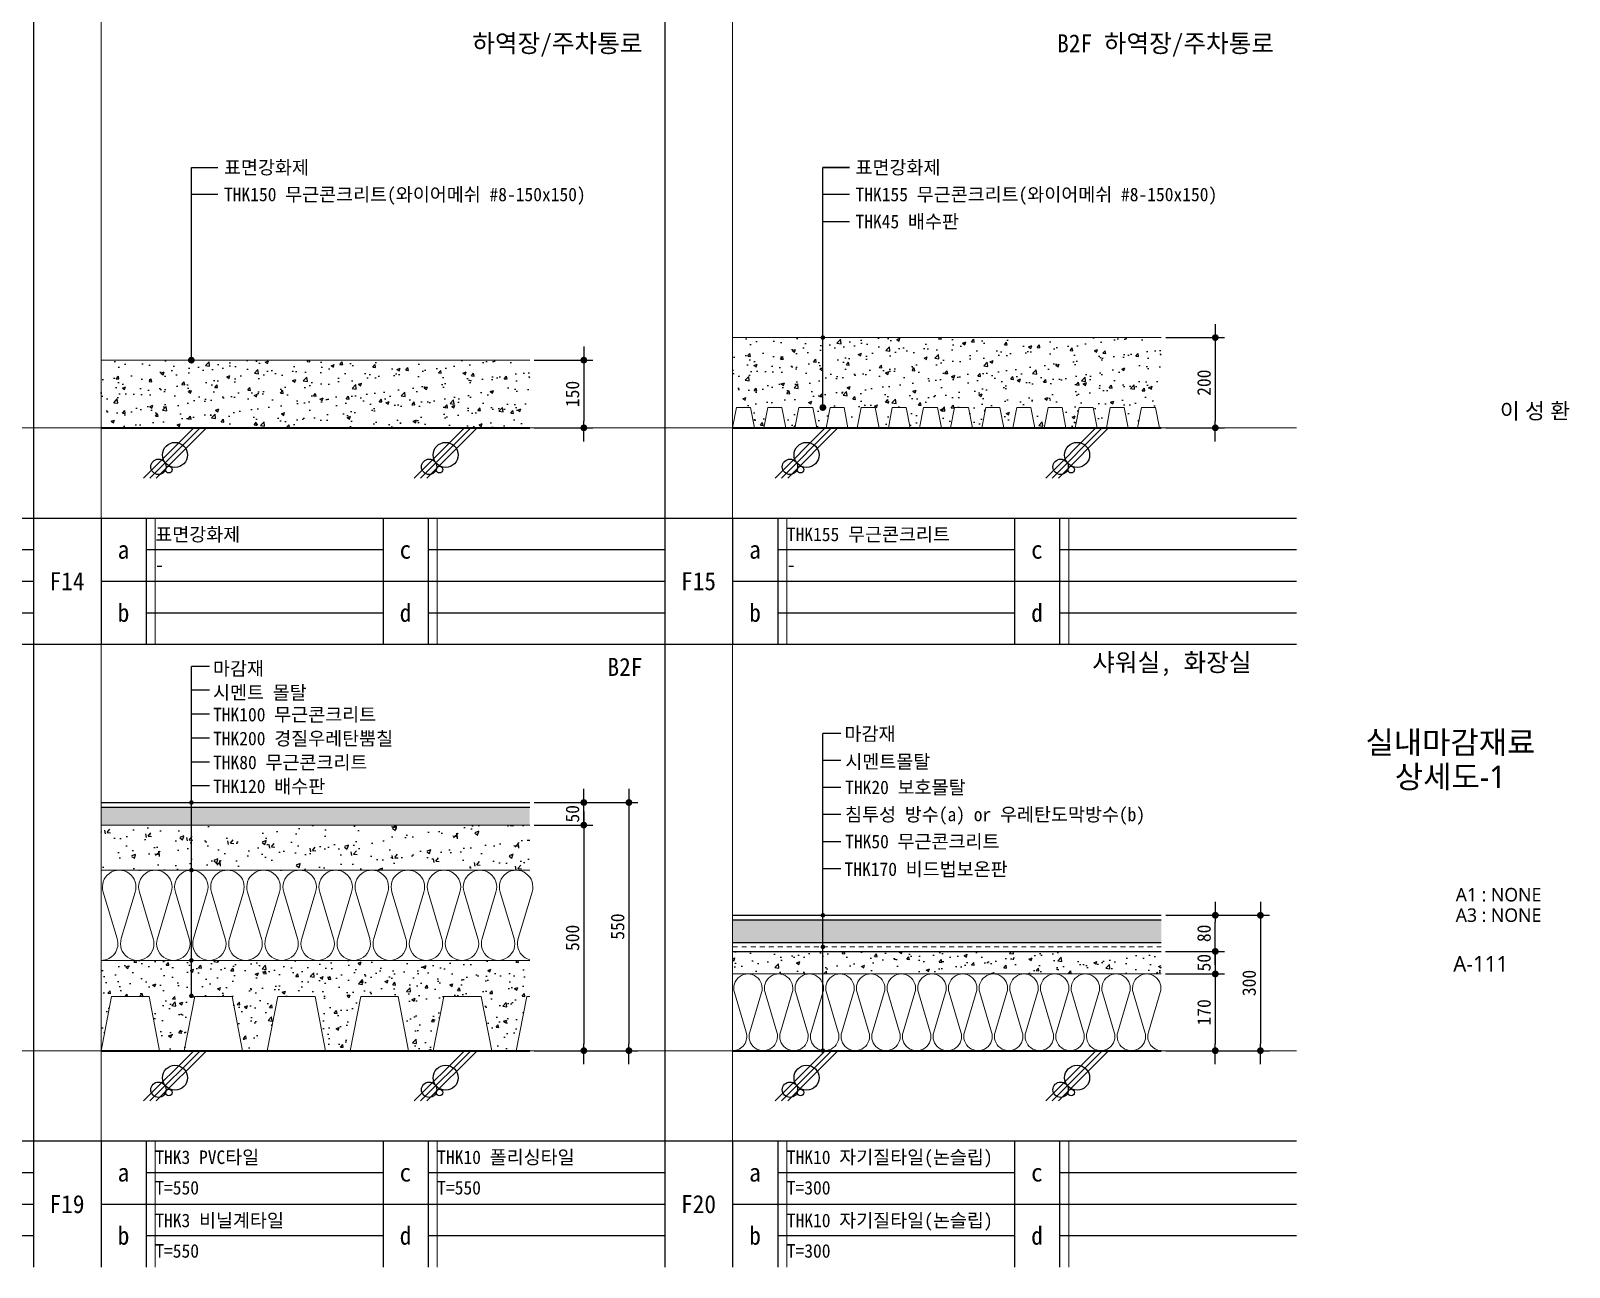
# Model space of a CAD drawing. Header units: millimetres. Extents: x 38 to 24868, y -11128 to 6117.
# Drawn here: x 4580 to 7990, y -11128 to -8387 of the extents above; entities that cross this region are included whole.
import ezdxf
from ezdxf.enums import TextEntityAlignment as Align

# ---------------------------------------------------------------- set-up
doc = ezdxf.new("R2010")
doc.units = ezdxf.units.MM
doc.linetypes.add('DASHED', pattern=[0.75, 0.5, -0.25])
doc.linetypes.add('HID', pattern=[2, 1.1, -0.9])
doc.layers.get('0').update_dxf_attribs({"linetype": 'CONTINUOUS'})
for name, color, linetype, lineweight in [('A-BORD-TEXT', 3, 'CONTINUOUS', 25), ('A-CONC-LIN1', 2, 'CONTINUOUS', 40), ('A-ELEV-LIN3', 8, 'CONTINUOUS', 18), ('A-MKXS-TEXT1', 3, 'CONTINUOUS', 25), ('A-XXXX-DRBD', 9, 'CONTINUOUS', 20), ('A-XXXX-FIN2', 6, 'CONTINUOUS', 20), ('A-XXXX-INSL2', 8, 'CONTINUOUS', 18), ('A-XXXX-TABL', 7, 'CONTINUOUS', 25), ('A-XXXX-TXT1', 3, 'CONTINUOUS', 25), ('A-XXXX-TXT2', 3, 'CONTINUOUS', 25), ('A-XXXX-WAT1', 9, 'HID', 20)]:
    doc.layers.add(name, color=color, linetype=linetype, lineweight=lineweight)
for name, color, linetype in [('A-DIMS', 7, 'CONTINUOUS'), ('A-MKXS-LEAD', 7, 'CONTINUOUS'), ('A-SECT-LIN1', 4, 'CONTINUOUS'), ('A-SECT-LIN2', 8, 'CONTINUOUS'), ('A-XXXX-FIN3', 4, 'CONTINUOUS'), ('A-XXXX-HATC', 8, 'CONTINUOUS')]:
    doc.layers.add(name, color=color, linetype=linetype)
doc.layers.add('A-XXXX-NPLT', color=144, linetype='CONTINUOUS', lineweight=15, plot=False)
doc.styles.add('HY울릉도L', font='')
doc.styles.add('돋움체', font='')
doc.styles.add('돋음', font='malgun.ttf')
doc.styles.add('맑은고딕', font='malgun.ttf')
doc.styles.get('HY울릉도L').set_extended_font_data('HYwulM')
doc.styles.get('돋움체').set_extended_font_data('DotumChe')
doc.dimstyles.new('CDIM', dxfattribs={"dimtxt": 3, "dimasz": 1.5, "dimexe": 2, "dimexo": 1, "dimgap": 1, "dimtad": 1, "dimdec": 0, "dimrnd": 0.5, "dimzin": 0, "dimdsep": 32, "dimlunit": 6, "dimtxsty": 'HY울릉도L', "dimblk1": '_CIDOT', "dimblk2": '_CIDOT', "dimsah": 1, "dimcen": 5.5, "dimclrd": 2, "dimclre": 2, "dimclrt": 7, "dimadec": 0, "dimazin": 0, "dimtfac": 1, "dimtdec": 0, "dimtix": 1, "dimtmove": 2, "dimatfit": 1, "dimldrblk": '_CIDOT', "dimfxl": 1, "dimtolj": 1, "dimtzin": 0, "dimlwd": -1, "dimarcsym": 0})
doc.dimstyles.new('DLEADER', dxfattribs={"dimscale": 50, "dimtxt": 3, "dimasz": 3, "dimexe": 1, "dimexo": 8, "dimgap": 1, "dimtad": 1, "dimdec": 0, "dimrnd": 0.25, "dimdsep": 32, "dimtxsty": '돋음', "dimblk": 'DOT', "dimcen": 5, "dimclrd": 4, "dimclre": 4, "dimclrt": 3, "dimadec": 0, "dimazin": 0, "dimtfac": 1, "dimtdec": 0, "dimtix": 1, "dimtmove": 2, "dimatfit": 1, "dimldrblk": 'DOT', "dimfxl": 1, "dimarcsym": 0})

# ---------------------------------------------------------------- blocks, each defined once
blk = doc.blocks.new('table')
at = {"layer": 'A-XXXX-NPLT'}
for p, q in [((2513.2, -2175.2), (2513.2, -2035.2)), ((2825.7, -2175.2), (2825.7, -2035.2)), ((3213.2, -2175.2), (3213.2, -2035.2)), ((3525.7, -2175.2), (3525.7, -2035.2)), ((2513.2, -2865.5), (2513.2, -2725.5)), ((2825.7, -2865.5), (2825.7, -2725.5)), ((3213.2, -2865.5), (3213.2, -2725.5)), ((3525.7, -2865.5), (3525.7, -2725.5))]:
    blk.add_line(p, q, dxfattribs=at)
at = {"layer": 'A-XXXX-TABL'}
for p, q in [((2378.2, -104.5), (2378.2, -2865.5)), ((3078.2, -104.5), (3078.2, -2865.5)), ((104.5, -2035.2), (3778.2, -2035.2)), ((2453.2, -2035.2), (2453.2, -2175.2)), ((2503.2, -2035.2), (2503.2, -2175.2)), ((2765.7, -2035.2), (2765.7, -2175.2)), ((2815.7, -2035.2), (2815.7, -2175.2)), ((3153.2, -2035.2), (3153.2, -2175.2)), ((3203.2, -2035.2), (3203.2, -2175.2)), ((3465.7, -2035.2), (3465.7, -2175.2)), ((3515.7, -2035.2), (3515.7, -2175.2)), ((2115.7, -2070.2), (2378.2, -2070.2)), ((2503.2, -2070.2), (2765.7, -2070.2)), ((2815.7, -2070.2), (3078.2, -2070.2)), ((3203.2, -2070.2), (3465.7, -2070.2)), ((3515.7, -2070.2), (3778.2, -2070.2)), ((1753.2, -2105.2), (2378.2, -2105.2)), ((2453.2, -2105.2), (3078.2, -2105.2)), ((3153.2, -2105.2), (3778.2, -2105.2)), ((2115.7, -2140.2), (2378.2, -2140.2)), ((2503.2, -2140.2), (2765.7, -2140.2)), ((2815.7, -2140.2), (3078.2, -2140.2)), ((3203.2, -2140.2), (3465.7, -2140.2)), ((3515.7, -2140.2), (3778.2, -2140.2)), ((104.5, -2175.2), (3778.2, -2175.2)), ((104.5, -2725.5), (3778.2, -2725.5)), ((2453.2, -2725.5), (2453.2, -2865.5)), ((2503.2, -2725.5), (2503.2, -2865.5)), ((2765.7, -2725.5), (2765.7, -2865.5)), ((2815.7, -2725.5), (2815.7, -2865.5)), ((3153.2, -2725.5), (3153.2, -2865.5)), ((3203.2, -2725.5), (3203.2, -2865.5)), ((3465.7, -2725.5), (3465.7, -2865.5)), ((3515.7, -2725.5), (3515.7, -2865.5)), ((2115.7, -2760.5), (2378.2, -2760.5)), ((2503.2, -2760.5), (2765.7, -2760.5)), ((2815.7, -2760.5), (3078.2, -2760.5)), ((3203.2, -2760.5), (3465.7, -2760.5)), ((3515.7, -2760.5), (3778.2, -2760.5)), ((1753.2, -2795.5), (2378.2, -2795.5)), ((2453.2, -2795.5), (3078.2, -2795.5)), ((3153.2, -2795.5), (3778.2, -2795.5)), ((2115.7, -2830.5), (2378.2, -2830.5)), ((2503.2, -2830.5), (2765.7, -2830.5)), ((2815.7, -2830.5), (3078.2, -2830.5)), ((3203.2, -2830.5), (3465.7, -2830.5)), ((3515.7, -2830.5), (3778.2, -2830.5))]:
    blk.add_line(p, q, dxfattribs=at)
blk = doc.blocks.new('_Dot')
at = {"color": 0, "linetype": 'ByBlock', "lineweight": -2}
blk.add_line((-0.5, 0), (-1, 0), dxfattribs=at)
at = {"color": 0, "linetype": 'ByBlock', "const_width": 0.5}
blk.add_lwpolyline([(-0.25, 0, 1), (0.25, 0, 1)], format="xyb", close=True, dxfattribs=at)
blk = doc.blocks.new('_CIDOT')
at = {"color": 0, "linetype": 'ByBlock'}
blk.add_line((2, 0), (-1, 0), dxfattribs=at)
at = {"color": 0, "linetype": 'ByBlock', "const_width": 0.5}
blk.add_lwpolyline([(-0.25, 0, 1), (0.25, 0, 1)], format="xyb", close=True, dxfattribs=at)
blk = doc.blocks.new('*D15')
at = {"layer": 'A-DIMS', "lineweight": -2, "transparency": 16777216}
for p, q in [((5695.6, -9117.3), (5825.6, -9117.3)), ((5695.6, -9267.3), (5825.6, -9267.3))]:
    blk.add_line(p, q, dxfattribs=at)
at = {"layer": 'A-DIMS', "transparency": 16777216}
blk.add_line((5805.6, -9132.3), (5805.6, -9252.3), dxfattribs=at)
at = {"layer": 'A-DIMS', "transparency": 16777216, "xscale": 15, "yscale": 15, "zscale": 15}
for p, rotation in [((5805.6, -9117.3), 90), ((5805.6, -9267.3), 270)]:
    blk.add_blockref('_CIDOT', p, dxfattribs=dict(at, rotation=rotation))
at = {"layer": 'A-DIMS', "color": 3, "transparency": 16777216, "insert": (5780.6, -9192.3), "char_height": 30, "attachment_point": 5, "rotation": 90, "style": '돋움체'}
blk.add_mtext('\\A1;150', dxfattribs=at)
blk = doc.blocks.new('*D18')
at = {"layer": 'A-DIMS', "lineweight": -2, "transparency": 16777216}
for p, q in [((5695.6, -10147.8), (5825.6, -10147.8)), ((5695.6, -10647.8), (5825.6, -10647.8))]:
    blk.add_line(p, q, dxfattribs=at)
at = {"layer": 'A-DIMS', "transparency": 16777216}
blk.add_line((5805.6, -10162.8), (5805.6, -10632.8), dxfattribs=at)
at = {"layer": 'A-DIMS', "transparency": 16777216, "xscale": 15, "yscale": 15, "zscale": 15}
for p, rotation in [((5805.6, -10147.8), 90), ((5805.6, -10647.8), 270)]:
    blk.add_blockref('_CIDOT', p, dxfattribs=dict(at, rotation=rotation))
at = {"layer": 'A-DIMS', "color": 3, "transparency": 16777216, "insert": (5780.6, -10397.8), "char_height": 30, "attachment_point": 5, "rotation": 90, "style": '돋움체'}
blk.add_mtext('\\A1;500', dxfattribs=at)
blk = doc.blocks.new('*D20')
at = {"layer": 'A-DIMS', "lineweight": -2, "transparency": 16777216}
for p, q in [((7095.6, -9067.3), (7225.6, -9067.3)), ((7095.6, -9267.3), (7225.6, -9267.3))]:
    blk.add_line(p, q, dxfattribs=at)
at = {"layer": 'A-DIMS', "transparency": 16777216}
blk.add_line((7205.6, -9082.3), (7205.6, -9252.3), dxfattribs=at)
at = {"layer": 'A-DIMS', "transparency": 16777216, "xscale": 15, "yscale": 15, "zscale": 15}
for p, rotation in [((7205.6, -9067.3), 90), ((7205.6, -9267.3), 270)]:
    blk.add_blockref('_CIDOT', p, dxfattribs=dict(at, rotation=rotation))
at = {"layer": 'A-DIMS', "color": 3, "transparency": 16777216, "insert": (7180.6, -9167.3), "char_height": 30, "attachment_point": 5, "rotation": 90, "style": '돋움체'}
blk.add_mtext('\\A1;200', dxfattribs=at)
blk = doc.blocks.new('*D35')
at = {"layer": 'A-DIMS', "lineweight": -2, "transparency": 16777216}
for p, q in [((5695.6, -10097.8), (5925.6, -10097.8)), ((5695.6, -10647.8), (5925.6, -10647.8))]:
    blk.add_line(p, q, dxfattribs=at)
at = {"layer": 'A-DIMS', "transparency": 16777216}
blk.add_line((5905.6, -10112.8), (5905.6, -10632.8), dxfattribs=at)
at = {"layer": 'A-DIMS', "transparency": 16777216, "xscale": 15, "yscale": 15, "zscale": 15}
for p, rotation in [((5905.6, -10097.8), 90), ((5905.6, -10647.8), 270)]:
    blk.add_blockref('_CIDOT', p, dxfattribs=dict(at, rotation=rotation))
at = {"layer": 'A-DIMS', "color": 3, "transparency": 16777216, "insert": (5880.6, -10372.8), "char_height": 30, "attachment_point": 5, "rotation": 90, "style": '돋움체'}
blk.add_mtext('\\A1;550', dxfattribs=at)
blk = doc.blocks.new('*D36')
at = {"layer": 'A-DIMS', "transparency": 16777216}
for p, q in [((5805.6, -10082.8), (5805.6, -10067.8)), ((5805.6, -10147.8), (5805.6, -10097.8)), ((5805.6, -10162.8), (5805.6, -10177.8))]:
    blk.add_line(p, q, dxfattribs=at)
at = {"layer": 'A-DIMS', "lineweight": -2, "transparency": 16777216}
for p, q in [((5695.6, -10097.8), (5825.6, -10097.8)), ((5695.6, -10147.8), (5825.6, -10147.8))]:
    blk.add_line(p, q, dxfattribs=at)
at = {"layer": 'A-DIMS', "transparency": 16777216, "xscale": 15, "yscale": 15, "zscale": 15}
for p, rotation in [((5805.6, -10097.8), 270), ((5805.6, -10147.8), 90)]:
    blk.add_blockref('_CIDOT', p, dxfattribs=dict(at, rotation=rotation))
at = {"layer": 'A-DIMS', "color": 3, "transparency": 16777216, "insert": (5780.6, -10122.8), "char_height": 30, "attachment_point": 5, "rotation": 90, "style": '돋움체'}
blk.add_mtext('\\A1;50', dxfattribs=at)
blk = doc.blocks.new('*D37')
at = {"layer": 'A-DIMS', "lineweight": -2, "transparency": 16777216}
for p, q in [((7095.6, -10477.8), (7225.6, -10477.8)), ((7095.6, -10647.8), (7225.6, -10647.8))]:
    blk.add_line(p, q, dxfattribs=at)
at = {"layer": 'A-DIMS', "transparency": 16777216}
blk.add_line((7205.6, -10492.8), (7205.6, -10632.8), dxfattribs=at)
at = {"layer": 'A-DIMS', "transparency": 16777216, "xscale": 15, "yscale": 15, "zscale": 15}
for p, rotation in [((7205.6, -10477.8), 90), ((7205.6, -10647.8), 270)]:
    blk.add_blockref('_CIDOT', p, dxfattribs=dict(at, rotation=rotation))
at = {"layer": 'A-DIMS', "color": 3, "transparency": 16777216, "insert": (7180.6, -10562.8), "char_height": 30, "attachment_point": 5, "rotation": 90, "style": '돋움체'}
blk.add_mtext('\\A1;170', dxfattribs=at)
blk = doc.blocks.new('*D39')
at = {"layer": 'A-DIMS', "lineweight": -2, "transparency": 16777216}
for p, q in [((7095.6, -10347.8), (7325.6, -10347.8)), ((7095.6, -10647.8), (7325.6, -10647.8))]:
    blk.add_line(p, q, dxfattribs=at)
at = {"layer": 'A-DIMS', "transparency": 16777216}
blk.add_line((7305.6, -10362.8), (7305.6, -10632.8), dxfattribs=at)
at = {"layer": 'A-DIMS', "transparency": 16777216, "xscale": 15, "yscale": 15, "zscale": 15}
for p, rotation in [((7305.6, -10347.8), 90), ((7305.6, -10647.8), 270)]:
    blk.add_blockref('_CIDOT', p, dxfattribs=dict(at, rotation=rotation))
at = {"layer": 'A-DIMS', "color": 3, "transparency": 16777216, "insert": (7280.6, -10497.8), "char_height": 30, "attachment_point": 5, "rotation": 90, "style": '돋움체'}
blk.add_mtext('\\A1;300', dxfattribs=at)
blk = doc.blocks.new('*D38')
at = {"layer": 'A-DIMS', "lineweight": -2, "transparency": 16777216}
for p, q in [((7095.6, -10347.8), (7225.6, -10347.8)), ((7095.6, -10427.8), (7225.6, -10427.8))]:
    blk.add_line(p, q, dxfattribs=at)
at = {"layer": 'A-DIMS', "transparency": 16777216}
blk.add_line((7205.6, -10412.8), (7205.6, -10362.8), dxfattribs=at)
at = {"layer": 'A-DIMS', "transparency": 16777216, "xscale": 15, "yscale": 15, "zscale": 15}
for p, rotation in [((7205.6, -10347.8), 90), ((7205.6, -10427.8), 270)]:
    blk.add_blockref('_CIDOT', p, dxfattribs=dict(at, rotation=rotation))
at = {"layer": 'A-DIMS', "color": 3, "transparency": 16777216, "insert": (7180.6, -10387.8), "char_height": 30, "attachment_point": 5, "rotation": 90, "style": '돋움체'}
blk.add_mtext('\\A1;80', dxfattribs=at)
blk = doc.blocks.new('*D59')
at = {"layer": 'A-DIMS', "transparency": 16777216}
for p, q in [((7205.5, -10412.8), (7205.5, -10397.8)), ((7205.5, -10427.8), (7205.5, -10477.8)), ((7205.5, -10492.8), (7205.5, -10507.8))]:
    blk.add_line(p, q, dxfattribs=at)
at = {"layer": 'A-DIMS', "lineweight": -2, "transparency": 16777216}
for p, q in [((7095.5, -10427.8), (7225.5, -10427.8)), ((7095.5, -10477.8), (7225.5, -10477.8))]:
    blk.add_line(p, q, dxfattribs=at)
at = {"layer": 'A-DIMS', "transparency": 16777216, "xscale": 15, "yscale": 15, "zscale": 15}
for p, rotation in [((7205.5, -10427.8), 270), ((7205.5, -10477.8), 90)]:
    blk.add_blockref('_CIDOT', p, dxfattribs=dict(at, rotation=rotation))
at = {"layer": 'A-DIMS', "color": 3, "transparency": 16777216, "insert": (7180.5, -10452.8), "char_height": 30, "attachment_point": 5, "rotation": 90, "style": '돋움체'}
blk.add_mtext('\\A1;50', dxfattribs=at)

msp = doc.modelspace()

# ---------------------------------------------------------------- hatches: boundary and pattern name
at = {"layer": 'A-XXXX-HATC'}
h = msp.add_hatch(dxfattribs=at)
h.set_pattern_fill('AR-CONC', color=256, scale=0.4, style=0)
h.set_pattern_definition([(50, (-7054.425, -10884.03), (72.87387, -6.37563), [7.62, -83.82]), (355, (-7054.425, -10884.03), (-14.09737, 76.42274), [6.096, -67.05623]), (100.45144, (-7048.35, -10884.56), (58.7765, 70.0471), [6.476, -71.2361]), (46.1842, (-7054.425, -10863.71), (108.4316, -16.81693), [11.43, -125.73]), (96.6356, (-7045.39, -10865.11), (94.96165, 98.97045), [9.714, -106.85424]), (351.18415, (-7054.43, -10863.71), (94.96165, 98.97045), [9.144, -100.5839]), (21, (-7044.265, -10868.79), (60.64576, -40.90608), [7.62, -83.82]), (326, (-7044.265, -10868.79), (24.7208, 73.6752), [6.096, -67.056]), (71.45144, (-7039.21, -10872.2), (85.36657, 32.7691), [6.476, -71.23598]), (37.5, (-7054.425, -10884.03), (1.23544, 33.822016), [0, -66.2432, 0, -68.072, 0, -67.31]), (7.5, (-7054.425, -10884.03), (26.727865, 40.07223), [0, -38.8112, 0, -64.7192, 0, -25.654]), (327.5, (-7077.082, -10884.03), (54.23624, -2.2915), [0, -25.4, 0, -79.248, 0, -105.156]), (317.5, (-7087.24, -10884.03), (59.25167, 10.1706), [0, -33.02, 0, -52.6288, 0, -74.676])])
h.paths.add_polyline_path([(6135.6, -9267.3), (6144.3, -9222.3), (6175.4, -9222.3), (6184.1, -9267.3), (6204.6, -9267.3), (6213.4, -9222.3), (6244.4, -9222.3), (6253.2, -9267.3), (6273.6, -9267.3), (6282.4, -9222.3), (6313.4, -9222.3), (6322.2, -9267.3), (6342.7, -9267.3), (6351.4, -9222.3), (6382.5, -9222.3), (6391.2, -9267.3), (6411.7, -9267.3), (6420.5, -9222.3), (6451.5, -9222.3), (6460.3, -9267.3), (6480.7, -9267.3), (6489.5, -9222.3), (6520.5, -9222.3), (6529.3, -9267.3), (6549.8, -9267.3), (6558.5, -9222.3), (6589.6, -9222.3), (6598.3, -9267.3), (6618.8, -9267.3), (6627.5, -9222.3), (6658.6, -9222.3), (6667.4, -9267.3), (6687.8, -9267.3), (6696.6, -9222.3), (6727.6, -9222.3), (6736.4, -9267.3), (6756.9, -9267.3), (6765.6, -9222.3), (6796.7, -9222.3), (6805.4, -9267.3), (6825.9, -9267.3), (6834.7, -9222.3), (6865.7, -9222.3), (6874.5, -9267.3), (6894.9, -9267.3), (6903.7, -9222.3), (6934.7, -9222.3), (6943.5, -9267.3), (6964, -9267.3), (6972.7, -9222.3), (7003.8, -9222.3), (7012.5, -9267.3), (7033, -9267.3), (7041.8, -9222.3), (7072.8, -9222.3), (7081.6, -9267.3), (7085.6, -9267.3), (7085.6, -9067.3), (6135.6, -9067.3)])
h = msp.add_hatch(dxfattribs=at)
h.set_pattern_fill('AR-CONC', color=256, scale=0.4, style=0)
h.set_pattern_definition([(50, (-8454.425, -10934.03), (72.87387, -6.37563), [7.62, -83.82]), (355, (-8454.425, -10934.03), (-14.09737, 76.42274), [6.096, -67.05623]), (100.45144, (-8448.35, -10934.56), (58.7765, 70.0471), [6.476, -71.2361]), (46.1842, (-8454.425, -10913.71), (108.4316, -16.81693), [11.43, -125.73]), (96.6356, (-8445.39, -10915.11), (94.96165, 98.97045), [9.714, -106.85424]), (351.18415, (-8454.43, -10913.71), (94.96165, 98.97045), [9.144, -100.5839]), (21, (-8444.265, -10918.79), (60.64576, -40.90608), [7.62, -83.82]), (326, (-8444.265, -10918.79), (24.7208, 73.6752), [6.096, -67.056]), (71.45144, (-8439.21, -10922.2), (85.36657, 32.7691), [6.476, -71.23598]), (37.5, (-8454.425, -10934.03), (1.23544, 33.822016), [0, -66.2432, 0, -68.072, 0, -67.31]), (7.5, (-8454.425, -10934.03), (26.727865, 40.07223), [0, -38.8112, 0, -64.7192, 0, -25.654]), (327.5, (-8477.082, -10934.03), (54.23624, -2.2915), [0, -25.4, 0, -79.248, 0, -105.156]), (317.5, (-8487.24, -10934.03), (59.25167, 10.1706), [0, -33.02, 0, -52.6288, 0, -74.676])])
h.paths.add_polyline_path([(4735.6, -9267.3), (5685.6, -9267.3), (5685.6, -9117.3), (4735.6, -9117.3)])
h = msp.add_hatch(dxfattribs=at)
h.set_pattern_fill('AR-SAND', color=256, scale=5, style=0)
h.set_pattern_definition([(37.5, (-5883.424, 5812.264), (-0.3149668, 9.634119), [0, -7.6, 0, -8.5, 0, -8.125]), (7.5, (-5883.424, 5812.264), (8.8488835, 14.11073), [0, -4.1, 0, -6.85, 0, -2.625]), (327.5, (-5889.574, 5812.264), (15.5707093, 0.0282953), [0, -2.5, 0, -9, 0, -11.75]), (317.5, (-5889.574, 5812.264), (15.030633, 4.388378), [0, -1.25, 0, -5.9, 0, -6.75])])
h.paths.add_polyline_path([(5685.6, -10107.8), (4735.6, -10107.8), (4735.6, -10147.8), (5685.6, -10147.8)])
h = msp.add_hatch(dxfattribs=at)
h.set_pattern_fill('AR-CONC', color=256, scale=0.5, style=0)
h.set_pattern_definition([(50, (-4024433.83, -34261.36), (91.0923345, -7.9695428), [9.525, -104.775]), (355, (-4024433.83, -34261.36), (-17.6217107, 95.5284226), [7.62, -83.820292]), (100.4514447, (-4024426.24, -34262.02), (73.4706235, 87.558876), [8.0950044, -89.0451223]), (46.1842, (-4024433.83, -34235.96), (135.5395204, -21.021164), [14.2875, -157.1625]), (96.6355576, (-4024422.54, -34237.71), (118.702067, 123.7130623), [12.1425116, -133.567804]), (351.184151, (-4024433.83, -34235.96), (118.702067, 123.7130623), [11.4299835, -125.729866]), (21, (-4024421.13, -34242.31), (75.8071956, -51.1325991), [9.525, -104.775]), (326, (-4024421.13, -34242.31), (30.9010142, 92.093983), [7.62, -83.82]), (71.451445, (-4024414.815, -34246.57), (106.7082096, 40.9613844), [8.0950044, -89.0449688]), (37.5, (-4024433.832, -34261.358), (1.54430163, 42.27751944), [0, -82.804, 0, -85.09, 0, -84.1375]), (7.5, (-4024433.83, -34261.36), (33.40983126, 50.0902874), [0, -48.514, 0, -80.899, 0, -32.0675]), (327.5, (-4024462.153, -34261.358), (67.79529758, -2.864372), [0, -31.75, 0, -99.06, 0, -131.445]), (317.5, (-4024474.853, -34261.36), (74.0645907, 12.7132455), [0, -41.275, 0, -65.786, 0, -93.345])])
h.paths.add_polyline_path([(4735.6, -10147.8), (4735.6, -10247.8), (5685.6, -10247.8), (5685.6, -10147.8)])
h = msp.add_hatch(dxfattribs=at)
h.set_pattern_fill('AR-SAND', color=256, scale=5, style=0)
h.set_pattern_definition([(37.5, (-4483.424, 5562.264), (-0.3149668, 9.634119), [0, -7.6, 0, -8.5, 0, -8.125]), (7.5, (-4483.424, 5562.264), (8.8488835, 14.11073), [0, -4.1, 0, -6.85, 0, -2.625]), (327.5, (-4489.574, 5562.264), (15.5707093, 0.0282953), [0, -2.5, 0, -9, 0, -11.75]), (317.5, (-4489.574, 5562.264), (15.030633, 4.388378), [0, -1.25, 0, -5.9, 0, -6.75])])
h.paths.add_polyline_path([(7085.6, -10357.8), (6135.6, -10357.8), (6135.6, -10407.8), (7085.6, -10407.8)])
at = {"layer": 'A-XXXX-HATC', "linetype": 'DASHED'}
h = msp.add_hatch(dxfattribs=at)
h.set_pattern_fill('AR-CONC', color=256, scale=10, style=0)
h.set_pattern_definition([(50, (-4516.24, 807.145), (71.72602, -6.27521), [7.5, -82.5]), (355, (-4516.24, 807.145), (-13.87513, 75.2192), [6, -66]), (100.45144, (-4510.26, 806.62), (57.85088, 68.944), [6.37402, -70.1142]), (46.1842, (-4516.24, 827.145), (106.72413, -16.55193), [11.25, -123.75]), (96.6356, (-4507.34, 825.77), (93.4662, 97.41186), [9.561, -105.1714]), (351.1842, (-4516.24, 827.15), (93.4662, 97.41186), [9, -99]), (21, (-4506.24, 822.145), (59.6907, -40.26189), [7.5, -82.5]), (326, (-4506.24, 822.145), (24.33153, 72.515), [6, -66]), (71.45144, (-4501.264, 818.79), (84.02224, 32.25312), [6.37402, -70.1142]), (37.5, (-4516.238, 807.145), (1.215986, 33.289385), [0, -65.2, 0, -67, 0, -66.25]), (7.5, (-4516.24, 807.145), (26.30695, 39.44117), [0, -38.2, 0, -63.7, 0, -25.25]), (327.5, (-4538.538, 807.145), (53.382244, -2.255487), [0, -25, 0, -78, 0, -103.5]), (317.5, (-4548.54, 807.145), (58.31862, 10.0105), [0, -32.5, 0, -51.8, 0, -73.5])])
h.paths.add_polyline_path([(7085.6, -10427.8), (6135.6, -10427.8), (6135.6, -10477.8), (7085.6, -10477.8)])
at = {"layer": 'A-XXXX-HATC'}
h = msp.add_hatch(dxfattribs=at)
h.set_pattern_fill('AR-CONC', color=256, scale=10, style=0)
h.set_pattern_definition([(50, (1442.5, -2534.8), (71.726, -6.2752), [7.5, -82.5]), (355, (1442.5, -2534.8), (-13.87513, 75.2192), [6, -66]), (100.45144, (1448.48, -2535.32), (57.8509, 68.944), [6.374, -70.1142]), (46.1842, (1442.5, -2514.8), (106.7241, -16.5519), [11.25, -123.75]), (96.6356, (1451.39, -2516.18), (93.4662, 97.4119), [9.561, -105.1714]), (351.1842, (1442.5, -2514.8), (93.4662, 97.4119), [9, -99]), (21, (1452.5, -2519.8), (59.6907, -40.2619), [7.5, -82.5]), (326, (1452.5, -2519.8), (24.33153, 72.515), [6, -66]), (71.45144, (1457.474, -2523.15), (84.02224, 32.2531), [6.374, -70.1142]), (37.5, (1442.5, -2534.798), (1.215986, 33.289385), [0, -65.2, 0, -67, 0, -66.25]), (7.5, (1442.5, -2534.798), (26.30695, 39.44117), [0, -38.2, 0, -63.7, 0, -25.25]), (327.5, (1420.2, -2534.798), (53.38224, -2.25549), [0, -25, 0, -78, 0, -103.5]), (317.5, (1410.2, -2534.8), (58.31862, 10.0105), [0, -32.5, 0, -51.8, 0, -73.5])])
h.paths.add_polyline_path([(5685.6, -10447.8), (4735.6, -10447.8), (4735.6, -10647.8), (4758.9, -10527.8), (4841.7, -10527.8), (4865, -10647.8), (4919.7, -10647.8), (4943, -10527.8), (5025.8, -10527.8), (5049.1, -10647.8), (5103.8, -10647.8), (5127.1, -10527.8), (5209.9, -10527.8), (5233.2, -10647.8), (5287.8, -10647.8), (5311.2, -10527.8), (5394, -10527.8), (5417.3, -10647.8), (5471.9, -10647.8), (5495.2, -10527.8), (5578.1, -10527.8), (5601.4, -10647.8), (5656, -10647.8), (5679.3, -10527.8), (5685.6, -10527.8)])

# ---------------------------------------------------------------- linework, layer by layer
at = {"layer": 'A-CONC-LIN1'}
for p, q in [((4735.6, -9267.3), (5685.6, -9267.3)), ((6135.6, -9267.3), (7085.6, -9267.3)), ((4735.6, -10647.8), (5685.6, -10647.8)), ((6135.6, -10647.8), (7085.6, -10647.8))]:
    msp.add_line(p, q, dxfattribs=at)
at = {"layer": 'A-ELEV-LIN3'}
msp.add_line((4735.6, -10147.8), (5685.6, -10147.8), dxfattribs=at)
at = {"layer": 'A-MKXS-LEAD'}
for p, q in [((6394.5, -8690.5), (6335.6, -8690.5)), ((4994.5, -8750.5), (4935.6, -8750.5)), ((6394.5, -8750.5), (6335.6, -8750.5)), ((6394.5, -8810.5), (6335.6, -8810.5)), ((4935.6, -10526.3), (4935.6, -9796)), ((4975.6, -9796), (4935.6, -9796)), ((4975.6, -9849), (4935.6, -9849)), ((4975.6, -9902), (4935.6, -9902)), ((4975.6, -9955), (4935.6, -9955)), ((6335.6, -10647.8), (6335.6, -9944.7)), ((6375.6, -9944.7), (6335.6, -9944.7)), ((4975.6, -10008), (4935.6, -10008)), ((6375.6, -10004.7), (6335.6, -10004.7)), ((4975.6, -10061), (4935.6, -10061)), ((6375.6, -10064.7), (6335.6, -10064.7)), ((6375.6, -10124.7), (6335.6, -10124.7)), ((6375.6, -10184.7), (6335.6, -10184.7)), ((6375.6, -10244.7), (6335.6, -10244.7))]:
    msp.add_line(p, q, dxfattribs=at)
at = {"layer": 'A-MKXS-LEAD', "const_width": 5}
for points in [[(6333.1, -9067.3, 1), (6338.1, -9067.3, 1)], [(4933.1, -10097.8, 1), (4938.1, -10097.8, 1)], [(4933.1, -10247.8, 1), (4938.1, -10247.8, 1)], [(6333.1, -10347.8, 1), (6338.1, -10347.8, 1)], [(6333.1, -10417.8, 1), (6338.1, -10417.8, 1)], [(4933.1, -10447.8, 1), (4938.1, -10447.8, 1)], [(4933.1, -10526.3, 1), (4938.1, -10526.3, 1)], [(6333.1, -10647.8, 1), (6338.1, -10647.8, 1)]]:
    msp.add_lwpolyline(points, format="xyb", close=True, dxfattribs=at)
at = {"layer": 'A-SECT-LIN1'}
for p, q in [((4735.6, -10097.8), (5685.6, -10097.8)), ((4735.6, -10107.8), (5685.6, -10107.8))]:
    msp.add_line(p, q, dxfattribs=at)
at = {"layer": 'A-SECT-LIN2'}
msp.add_line((6135.6, -10407.8), (7085.6, -10407.8), dxfattribs=at)
at = {"layer": 'A-XXXX-DRBD'}
for points in [[(6135.6, -9267.3), (6135.6, -9267.3), (6144.3, -9222.3), (6175.4, -9222.3), (6184.1, -9267.3), (6204.6, -9267.3), (6213.4, -9222.3), (6244.4, -9222.3), (6253.2, -9267.3), (6273.6, -9267.3), (6282.4, -9222.3), (6313.4, -9222.3), (6322.2, -9267.3), (6342.7, -9267.3), (6351.4, -9222.3), (6382.5, -9222.3), (6391.2, -9267.3), (6411.7, -9267.3), (6420.5, -9222.3), (6451.5, -9222.3), (6460.3, -9267.3), (6480.7, -9267.3), (6489.5, -9222.3), (6520.5, -9222.3), (6529.3, -9267.3), (6549.8, -9267.3), (6558.5, -9222.3), (6589.6, -9222.3), (6598.3, -9267.3), (6618.8, -9267.3), (6627.5, -9222.3), (6658.6, -9222.3), (6667.4, -9267.3), (6687.8, -9267.3), (6696.6, -9222.3), (6727.6, -9222.3), (6736.4, -9267.3), (6756.9, -9267.3), (6765.6, -9222.3), (6796.7, -9222.3), (6805.4, -9267.3), (6825.9, -9267.3), (6834.7, -9222.3), (6865.7, -9222.3), (6874.5, -9267.3), (6894.9, -9267.3), (6903.7, -9222.3), (6934.7, -9222.3), (6943.5, -9267.3), (6964, -9267.3), (6972.7, -9222.3), (7003.8, -9222.3), (7012.5, -9267.3), (7033, -9267.3), (7041.8, -9222.3), (7072.8, -9222.3), (7081.6, -9267.3), (7085.6, -9267.3)], [(4735.6, -10647.8), (4735.6, -10647.8), (4758.9, -10527.8), (4841.7, -10527.8), (4865, -10647.8), (4919.7, -10647.8), (4943, -10527.8), (5025.8, -10527.8), (5049.1, -10647.8), (5103.8, -10647.8), (5127.1, -10527.8), (5209.9, -10527.8), (5233.2, -10647.8), (5287.8, -10647.8), (5311.2, -10527.8), (5394, -10527.8), (5417.3, -10647.8), (5471.9, -10647.8), (5495.2, -10527.8), (5578.1, -10527.8), (5601.4, -10647.8), (5656, -10647.8), (5679.3, -10527.8), (5685.6, -10527.8)]]:
    msp.add_lwpolyline(points, dxfattribs=at)
at = {"layer": 'A-XXXX-FIN2'}
for p, q in [((7085.6, -9067.3), (6135.6, -9067.3)), ((5685.6, -9117.3), (4735.6, -9117.3))]:
    msp.add_line(p, q, dxfattribs=at)
at = {"layer": 'A-XXXX-FIN3'}
for p, q in [((6135.6, -10347.8), (7085.6, -10347.8)), ((6135.6, -10357.8), (7085.6, -10357.8)), ((6135.6, -10427.8), (7085.6, -10427.8))]:
    msp.add_line(p, q, dxfattribs=at)
at = {"layer": 'A-XXXX-HATC'}
for p, q in [((4940.8, -9267.3), (4829.5, -9378.6)), ((4955, -9267.3), (4843.6, -9378.6)), ((4969.1, -9267.3), (4857.8, -9378.6)), ((5540.8, -9267.3), (5429.5, -9378.6)), ((5555, -9267.3), (5443.6, -9378.6)), ((5569.1, -9267.3), (5457.8, -9378.6)), ((6340.8, -9267.3), (6229.5, -9378.6)), ((6355, -9267.3), (6243.6, -9378.6)), ((6369.1, -9267.3), (6257.8, -9378.6)), ((6940.8, -9267.3), (6829.5, -9378.6)), ((6955, -9267.3), (6843.6, -9378.6)), ((6969.1, -9267.3), (6857.8, -9378.6)), ((4940.8, -10647.8), (4829.5, -10759.1)), ((4955, -10647.8), (4843.6, -10759.1)), ((4969.1, -10647.8), (4857.8, -10759.1)), ((5540.8, -10647.8), (5429.5, -10759.1)), ((5555, -10647.8), (5443.6, -10759.1)), ((5569.1, -10647.8), (5457.8, -10759.1)), ((6340.8, -10647.8), (6229.5, -10759.1)), ((6355, -10647.8), (6243.6, -10759.1)), ((6369.1, -10647.8), (6257.8, -10759.1)), ((6940.8, -10647.8), (6829.5, -10759.1)), ((6955, -10647.8), (6843.6, -10759.1)), ((6969.1, -10647.8), (6857.8, -10759.1))]:
    msp.add_line(p, q, dxfattribs=at)
for centre, radius in [((4899.3, -9327.3), 27.7), ((5499.3, -9327.3), 27.7), ((6299.3, -9327.3), 27.7), ((6899.3, -9327.3), 27.7), ((4862.7, -9353.8), 17), ((5462.7, -9353.8), 17), ((6262.7, -9353.8), 17), ((6862.7, -9353.8), 17), ((4885.8, -9360), 7.36), ((5485.8, -9360), 7.36), ((6285.8, -9360), 7.36), ((6885.8, -9360), 7.36), ((4899.3, -10707.8), 27.7), ((5499.3, -10707.8), 27.7), ((6299.3, -10707.8), 27.7), ((6899.3, -10707.8), 27.7), ((4862.7, -10734.3), 17), ((4885.8, -10740.5), 7.36), ((5462.7, -10734.3), 17), ((5485.8, -10740.5), 7.36), ((6262.7, -10734.3), 17), ((6285.8, -10740.5), 7.36), ((6862.7, -10734.3), 17), ((6885.8, -10740.5), 7.36)]:
    msp.add_circle(centre, radius, dxfattribs=at)
at = {"layer": 'A-XXXX-INSL2'}
for p, q in [((4735.6, -10247.8), (5685.6, -10247.8)), ((4735.6, -10447.8), (5685.6, -10447.8)), ((6135.5, -10477.8), (7085.5, -10477.8))]:
    msp.add_line(p, q, dxfattribs=at)
for points in [[(4735.6, -10447.8, 0.509267), (4770.9, -10399.3), (4740.3, -10296.2, -1.37259), (4810.9, -10296.2), (4780.3, -10399.3, 1.37259), (4850.9, -10399.3), (4820.3, -10296.2, -1.37259), (4890.9, -10296.2), (4860.3, -10399.3, 1.37259), (4930.9, -10399.3), (4900.3, -10296.2, -1.37259), (4970.9, -10296.2), (4940.3, -10399.3, 1.37259), (5010.9, -10399.3), (4980.3, -10296.2, -1.37259), (5050.9, -10296.2), (5020.3, -10399.3, 1.37259), (5090.9, -10399.3), (5060.3, -10296.2, -1.37259), (5130.9, -10296.2), (5100.3, -10399.3, 1.37259), (5170.9, -10399.3), (5140.3, -10296.2, -1.37259), (5210.9, -10296.2), (5180.3, -10399.3, 1.37259), (5250.9, -10399.3), (5220.3, -10296.2, -1.37259), (5290.9, -10296.2), (5260.3, -10399.3, 1.37259), (5330.9, -10399.3), (5300.3, -10296.2, -1.37259), (5370.9, -10296.2), (5340.3, -10399.3, 1.37259), (5410.9, -10399.3), (5380.3, -10296.2, -1.37259), (5450.9, -10296.2), (5420.3, -10399.3, 1.37259), (5490.9, -10399.3), (5460.3, -10296.2, -1.37259), (5530.9, -10296.2), (5500.3, -10399.3, 1.37259), (5570.9, -10399.3), (5540.3, -10296.2, -1.37259), (5610.9, -10296.2), (5580.3, -10399.3, 1.37259), (5650.9, -10399.3), (5620.3, -10296.2, -1.37259), (5690.9, -10296.2), (5660.3, -10399.3, 0.425579), (5685.6, -10446.4, 0.425579)], [(6135.5, -10647.8, 0.509267), (6165.5, -10606.6), (6139.5, -10519, -1.37259), (6199.5, -10519), (6173.5, -10606.6, 1.37259), (6233.5, -10606.6), (6207.5, -10519, -1.37259), (6267.5, -10519), (6241.5, -10606.6, 1.37259), (6301.5, -10606.6), (6275.5, -10519, -1.37259), (6335.5, -10519), (6309.5, -10606.6, 1.37259), (6369.5, -10606.6), (6343.5, -10519, -1.37259), (6403.5, -10519), (6377.5, -10606.6, 1.37259), (6437.5, -10606.6), (6411.5, -10519, -1.37259), (6471.5, -10519), (6445.5, -10606.6, 1.37259), (6505.5, -10606.6), (6479.5, -10519, -1.37259), (6539.5, -10519), (6513.5, -10606.6, 1.37259), (6573.5, -10606.6), (6547.5, -10519, -1.37259), (6607.5, -10519), (6581.5, -10606.6, 1.37259), (6641.5, -10606.6), (6615.5, -10519, -1.37259), (6675.5, -10519), (6649.5, -10606.6, 1.37259), (6709.5, -10606.6), (6683.5, -10519, -1.37259), (6743.5, -10519), (6717.5, -10606.6, 1.37259), (6777.5, -10606.6), (6751.5, -10519, -1.37259), (6811.5, -10519), (6785.5, -10606.6, 1.37259), (6845.5, -10606.6), (6819.5, -10519, -1.37259), (6879.5, -10519), (6853.5, -10606.6, 1.37259), (6913.5, -10606.6), (6887.5, -10519, -1.37259), (6947.5, -10519), (6921.5, -10606.6, 1.37259), (6981.5, -10606.6), (6955.5, -10519, -1.37259), (7015.5, -10519), (6989.5, -10606.6, 1.37259), (7049.5, -10606.6), (7023.5, -10519, -1.37259), (7083.5, -10519), (7057.5, -10606.6, 0.488889), (7085.5, -10647.7, 0.488889)]]:
    msp.add_lwpolyline(points, format="xyb", dxfattribs=at)
at = {"layer": 'A-XXXX-NPLT'}
for p, q in [((4735.6, -9467.3), (4735.6, -8366.8)), ((6135.6, -9467.3), (6135.6, -8366.8)), ((385.6, -9267.3), (7385.6, -9267.3)), ((4735.6, -10847.8), (4735.6, -9747.3)), ((6135.6, -10847.8), (6135.6, -9747.3)), ((385.6, -10647.8), (7385.6, -10647.8))]:
    msp.add_line(p, q, dxfattribs=at)
at = {"layer": 'A-XXXX-WAT1', "ltscale": 10}
msp.add_line((6135.6, -10417.8), (7085.6, -10417.8), dxfattribs=at)

# ---------------------------------------------------------------- block references
at = {"layer": 'A-XXXX-TABL', "xscale": 2, "yscale": 2, "zscale": 2}
msp.add_blockref('table', (-170.9, -5396.8), dxfattribs=at)

# ---------------------------------------------------------------- texts
at = {"layer": 'A-BORD-TEXT', "style": '맑은고딕'}
for s, height, p in [('이 성 환', 35, (7991.9, -9247.5)), ('A1 : NONE', 30, (7928.2, -10317.1)), ('A3 : NONE', 30, (7928.2, -10362.4)), ('A-111', 35, (7855, -10472.8))]:
    msp.add_text(s, height=height, dxfattribs=at).set_placement(p, align=Align.RIGHT)
for s, p in [('실내마감재료', (7726.8, -9964.5)), ('상세도-1', (7726.8, -10040.8))]:
    msp.add_text(s, height=50, dxfattribs=at).set_placement(p, align=Align.MIDDLE_CENTER)
at = {"layer": 'A-MKXS-TEXT1', "style": '돋움체'}
for s, p in [('표면강화제', (5007.9, -8690.1)), ('표면강화제', (6407.9, -8690.1)), ('THK150 무근콘크리트(와이어메쉬 #8-150x150)', (5007.9, -8750.1)), ('THK155 무근콘크리트(와이어메쉬 #8-150x150)', (6407.9, -8750.1)), ('THK45 배수판', (6407.9, -8810.1))]:
    msp.add_text(s, height=30, dxfattribs=at).set_placement(p, align=Align.MIDDLE_LEFT)
at = {"layer": 'A-XXXX-NPLT', "style": '돋움체'}
for s, p in [('하역장/주차통로', (5935.6, -8415.2)), ('B2F 하역장/주차통로', (7335.6, -8415.2)), ('B2F', (5935.6, -9797.3)), ('샤워실, 화장실', (7285.6, -9787.2))]:
    msp.add_text(s, height=40, dxfattribs=at).set_placement(p, align=Align.MIDDLE_RIGHT)
at = {"layer": 'A-XXXX-TXT1', "style": '돋움체'}
for s, p in [('F14', (4659.9, -9607.3)), ('F15', (6059.9, -9607.3)), ('F19', (4659.9, -10987.8)), ('F20', (6059.9, -10987.8))]:
    msp.add_text(s, height=40, dxfattribs=at).set_placement(p, align=Align.MIDDLE_CENTER)
at = {"layer": 'A-XXXX-TXT2', "style": '돋움체'}
for s, p in [('표면강화제', (4855.6, -9503.5)), ('THK155 무근콘크리트', (6255.6, -9503.5)), ('-', (4855.6, -9571.1)), ('-', (6255.6, -9571.1)), ('THK3 PVC타일', (4855.6, -10884)), ('THK10 폴리싱타일', (5480.6, -10884)), ('THK10 자기질타일(논슬립)', (6255.6, -10884)), ('T=550', (4855.6, -10951.6)), ('T=550', (5480.6, -10951.6)), ('T=300', (6255.6, -10951.6)), ('THK3 비닐계타일', (4855.6, -11024)), ('THK10 자기질타일(논슬립)', (6255.6, -11024)), ('T=550', (4855.6, -11091.6)), ('T=300', (6255.6, -11091.6))]:
    msp.add_text(s, height=30, dxfattribs=at).set_placement(p, align=Align.MIDDLE_LEFT)
for s, p in [('a', (4785.1, -9537.3)), ('c', (5410.1, -9537.3)), ('a', (6185.1, -9537.3)), ('c', (6810.1, -9537.3)), ('b', (4785.3, -9677.3)), ('d', (5410.3, -9677.3)), ('b', (6185.3, -9677.3)), ('d', (6810.3, -9677.3)), ('a', (4785.1, -10917.8)), ('c', (5410.1, -10917.8)), ('a', (6185.1, -10917.8)), ('c', (6810.1, -10917.8)), ('b', (4785.3, -11057.8)), ('d', (5410.3, -11057.8)), ('b', (6185.3, -11057.8)), ('d', (6810.3, -11057.8))]:
    msp.add_text(s, height=40, dxfattribs=at).set_placement(p, align=Align.MIDDLE_CENTER)
for s, p in [('마감재', (4983.6, -9816)), ('시멘트 몰탈', (4983.6, -9869)), ('THK100 무근콘크리트', (4983.6, -9917.9)), ('THK200 경질우레탄뿜칠', (4983.6, -9970.9)), ('마감재', (6383.6, -9960.6)), ('THK80 무근콘크리트', (4983.6, -10023.9)), ('시멘트몰탈', (6385.3, -10022.2)), ('THK120 배수판', (4983.6, -10076.9)), ('THK20 보호몰탈', (6384.9, -10079.2)), ('침투성 방수(a) or 우레탄도막방수(b)', (6384.9, -10139.2)), ('THK50 무근콘크리트', (6384.9, -10199.2)), ('THK170 비드법보온판', (6383.6, -10260.6))]:
    msp.add_text(s, height=30, dxfattribs=at).set_placement(p)

# ---------------------------------------------------------------- dimensions: what is measured, and where the dimension line sits
at = {"layer": 'A-DIMS'}
for base, p1, p2, picture, middle in [((7205.6, -9267.3), (7085.6, -9067.3), (7085.6, -9267.3), '*D20', (7180.6, -9167.3)), ((5805.6, -9267.3), (5685.6, -9117.3), (5685.6, -9267.3), '*D15', (5780.6, -9192.3)), ((5905.6, -10647.8), (5685.6, -10097.8), (5685.6, -10647.8), '*D35', (5880.6, -10372.8)), ((5805.6, -10097.8), (5685.6, -10147.8), (5685.6, -10097.8), '*D36', (5780.6, -10122.8)), ((5805.6, -10647.8), (5685.6, -10147.8), (5685.6, -10647.8), '*D18', (5780.6, -10397.8)), ((7305.6, -10647.8), (7085.6, -10347.8), (7085.6, -10647.8), '*D39', (7280.6, -10497.8)), ((7205.6, -10347.8), (7085.6, -10427.8), (7085.6, -10347.8), '*D38', (7180.6, -10387.8)), ((7205.5, -10477.8), (7085.5, -10427.8), (7085.5, -10477.8), '*D59', (7180.5, -10452.8)), ((7205.6, -10647.8), (7085.6, -10477.8), (7085.6, -10647.8), '*D37', (7180.6, -10562.8))]:
    dim = msp.add_linear_dim(base=base, p1=p1, p2=p2, angle=90, dimstyle='CDIM', override={"dimscale": 10, "dimtxsty": '돋움체', "dimclrd": 256, "dimclre": 256, "dimclrt": 3}, dxfattribs=at)
    dim.commit()
    dim.dimension.update_dxf_attribs({"geometry": picture, "text_midpoint": middle})

# ---------------------------------------------------------------- leaders
at = {"layer": 'A-MKXS-LEAD'}
for points in [[(4935.6, -9117.3), (4935.6, -8690.5), (4994.5, -8690.5)], [(6335.6, -9222.3), (6335.6, -8690.5), (6394.5, -8690.5)]]:
    msp.add_leader(points, dimstyle='DLEADER', override={"dimscale": 10, "dimasz": 1.5, "dimclrd": 7}, dxfattribs=at)

doc.saveas('drawing.dxf')
